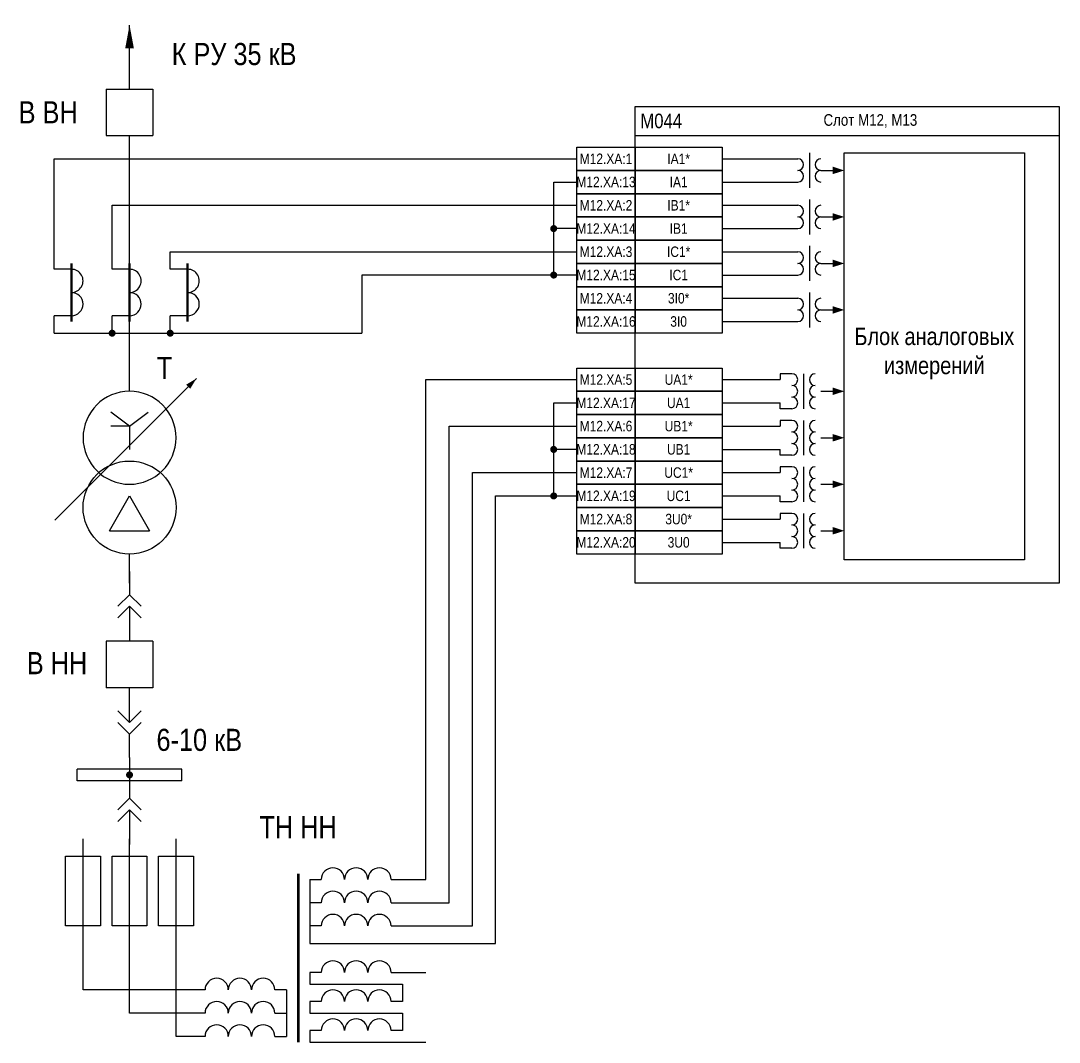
# Model space of a CAD drawing. Header units: millimetres. Extents: x 1657 to 6276, y -558 to 701.
# Drawn here: x 6097.3 to 6276, y 59 to 234.8 of the extents above; entities that cross this region are included whole.
import ezdxf
from ezdxf.enums import TextEntityAlignment as Align

# ---------------------------------------------------------------- set-up
doc = ezdxf.new("R2010")
doc.units = ezdxf.units.MM
for name, color, linetype, lineweight in [('_ОРЗ_0.3', 7, 'Continuous', 30), ('TEXT', 7, 'Continuous', 25), ('Толстая', 7, 'Continuous', 53), ('Тонкая', 7, 'Continuous', 13)]:
    doc.layers.add(name, color=color, linetype=linetype, lineweight=lineweight)
doc.layers.add('Основная', color=7, linetype='Continuous')
doc.styles.add('1.8_Gost_RD', font='ARIALN.TTF', dxfattribs={"height": 1.8})
doc.styles.add('2.5_Gost_RD', font='ARIALN.TTF', dxfattribs={"height": 2.5})
doc.styles.add('2.5_ISOCPEUR', font='isocpeur.ttf', dxfattribs={"width": 0.9, "height": 2.5})
doc.styles.add('Narrow', font='ARIALN.TTF')
doc.styles.add('Вывод', font='ARIALN.TTF', dxfattribs={"height": 2.5})
doc.styles.add('Компонент', font='ARIALN.TTF', dxfattribs={"height": 3.5})

# ---------------------------------------------------------------- blocks, each defined once
blk = doc.blocks.new('*U212')
at = {"layer": 'Основная', "ltscale": 0.25}
for p, q in [((2, 2), (0, 0)), ((0, 0), (2, -2))]:
    blk.add_line(p, q, dxfattribs=at)
blk = doc.blocks.new('*U203')
at = {"layer": 'Основная', "color": 0}
for p, q in [((0, 6), (0, 2)), ((0, 0), (0, -6))]:
    blk.add_line(p, q, dxfattribs=at)
at = {"ltscale": 0.25, "xscale": -1, "rotation": 90}
for p in [(0, 2), (0, 0)]:
    blk.add_blockref('*U212', p, dxfattribs=at)
at = {"layer": 'Основная'}
for tag, height, style, p in [('ОУ2', 3.5, 'Компонент', (-5, 6)), ('В2', 2.5, 'Вывод', (3, 6)), ('ОУ1', 3.5, 'Компонент', (-5, -6)), ('В1', 2.5, 'Вывод', (3, -6))]:
    blk.add_attdef(tag, text='', height=height, dxfattribs=dict(at, style=style)).set_placement(p, align=Align.MIDDLE_CENTER)
blk = doc.blocks.new('*U204')
at = {"layer": 'Основная'}
for p, q in [((0, 0), (-8, 0)), ((-8, -8), (-8, 0)), ((0, -8), (0, 0)), ((0, -8), (-8, -8))]:
    blk.add_line(p, q, dxfattribs=at)
at = {"layer": 'Основная', "style": '2.5_ISOCPEUR'}
blk.add_attdef('ОУ', text='', height=2.5, dxfattribs=at).set_placement((-15, -3), align=Align.MIDDLE_CENTER)
blk = doc.blocks.new('*U205')
at = {"layer": 'Основная', "color": 0}
for p, q in [((0, 0), (0, 6)), ((0, -6), (0, -2))]:
    blk.add_line(p, q, dxfattribs=at)
at = {"ltscale": 0.25, "rotation": 89.99999999999999}
for p in [(0, 0), (0, -2)]:
    blk.add_blockref('*U212', p, dxfattribs=at)
at = {"layer": 'Основная'}
for tag, height, style, p in [('ОУ1', 3.5, 'Компонент', (-5, 6)), ('В1', 2.5, 'Вывод', (3, 6)), ('ОУ2', 3.5, 'Компонент', (-5, -6)), ('В2', 2.5, 'Вывод', (3, -6))]:
    blk.add_attdef(tag, text='', height=height, dxfattribs=dict(at, style=style)).set_placement(p, align=Align.MIDDLE_CENTER)
blk = doc.blocks.new('*U198')
at = {"layer": 'Основная'}
for p, q in [((0, 0), (-8, 0)), ((-8, -8), (-8, 0)), ((0, -8), (0, 0)), ((0, -8), (-8, -8))]:
    blk.add_line(p, q, dxfattribs=at)
at = {"layer": 'Основная', "style": '2.5_ISOCPEUR'}
blk.add_attdef('ОУ', text='', height=2.5, dxfattribs=at).set_placement((-15, -3), align=Align.MIDDLE_CENTER)
blk = doc.blocks.new('*U199')
at = {"ltscale": 0.25}
for p, q in [((3, 7), (3, 4)), ((0, 4), (3, 4)), ((0, -4), (3, -4)), ((3, -4), (3, -7))]:
    blk.add_line(p, q, dxfattribs=at)
for centre, major_axis, start_param, end_param in [((0, 2), (0, -2), 3.141593, 6.283185), ((0, -2), (-2, 0), 4.712389, 7.853982)]:
    blk.add_ellipse(centre, major_axis=major_axis, ratio=1, start_param=start_param, end_param=end_param, dxfattribs=at)
at = {"layer": 'Основная', "color": 0, "lineweight": 50}
blk.add_line((0, -5), (0, 5), dxfattribs=at)
at = {"layer": 'Основная', "style": '2.5_ISOCPEUR'}
for tag, p in [('В1', (5, 6)), ('ОУ', (-6, 0)), ('В2', (5, -6))]:
    blk.add_attdef(tag, text='', height=2.5, dxfattribs=at).set_placement(p, align=Align.MIDDLE_CENTER)
blk = doc.blocks.new('*U200')
at = {"layer": 'Основная', "color": 0}
for p, q in [((0, 0), (18, 0)), ((0, -2), (0, 0)), ((18, -2), (18, 0)), ((0, -2), (18, -2))]:
    blk.add_line(p, q, dxfattribs=at)
at = {"layer": 'Основная', "style": '2.5_ISOCPEUR'}
blk.add_attdef('ОШ', text='', height=2.5, dxfattribs=at).set_placement((6, 4), align=Align.MIDDLE_CENTER)
blk = doc.blocks.new('*U201')
at = {"ltscale": 0.25}
for p, q in [((3, 7), (3, 4)), ((0, 4), (3, 4)), ((0, -4), (3, -4)), ((3, -4), (3, -7))]:
    blk.add_line(p, q, dxfattribs=at)
for centre, major_axis, start_param, end_param in [((0, 2), (0, -2), 3.141593, 6.283185), ((0, -2), (-2, 0), 4.712389, 7.853982)]:
    blk.add_ellipse(centre, major_axis=major_axis, ratio=1, start_param=start_param, end_param=end_param, dxfattribs=at)
at = {"layer": 'Основная', "color": 0, "lineweight": 50}
blk.add_line((0, -5), (0, 5), dxfattribs=at)
at = {"layer": 'Основная', "style": '2.5_ISOCPEUR'}
for tag, p in [('В1', (5, 6)), ('ОУ', (-6, 0)), ('В2', (5, -6))]:
    blk.add_attdef(tag, text='', height=2.5, dxfattribs=at).set_placement(p, align=Align.MIDDLE_CENTER)
blk = doc.blocks.new('*U202')
at = {"ltscale": 0.25}
for p, q in [((3, 7), (3, 4)), ((0, 4), (3, 4)), ((0, -4), (3, -4)), ((3, -4), (3, -7))]:
    blk.add_line(p, q, dxfattribs=at)
for centre, major_axis, start_param, end_param in [((0, 2), (0, -2), 3.141593, 6.283185), ((0, -2), (-2, 0), 4.712389, 7.853982)]:
    blk.add_ellipse(centre, major_axis=major_axis, ratio=1, start_param=start_param, end_param=end_param, dxfattribs=at)
at = {"layer": 'Основная', "color": 0, "lineweight": 50}
blk.add_line((0, -5), (0, 5), dxfattribs=at)
at = {"layer": 'Основная', "style": '2.5_ISOCPEUR'}
for tag, p in [('В1', (5, 6)), ('ОУ', (-6, 0)), ('В2', (5, -6))]:
    blk.add_attdef(tag, text='', height=2.5, dxfattribs=at).set_placement(p, align=Align.MIDDLE_CENTER)
blk = doc.blocks.new('*U113')
at = {"ltscale": 0.25}
blk.add_line((0, 0), (3, 0), dxfattribs=at)
blk.add_lwpolyline([(2, 0, 1.3, 0, 0), (4, 0, 0, 0, 0)], format="xyseb", dxfattribs=at)
blk = doc.blocks.new('*U206')
at = {"ltscale": 0.35}
for centre in [(-4, 0), (0, 0), (4, 0)]:
    blk.add_arc(centre, 2, 0, 180, dxfattribs=at)
for tag, height, style, p in [('ОУ', 3.5, 'Компонент', (0, 8)), ('В1', 2.5, 'Вывод', (-6, -2)), ('В2', 2.5, 'Вывод', (6, -2))]:
    blk.add_attdef(tag, text='', height=height, dxfattribs=dict(at, style=style)).set_placement(p, align=Align.MIDDLE_CENTER)
blk = doc.blocks.new('*U197')
at = {"layer": 'Основная', "color": 0}
for p, q in [((0, 0), (0, 6)), ((0, -6), (0, -2))]:
    blk.add_line(p, q, dxfattribs=at)
at = {"ltscale": 0.25, "rotation": 89.99999999999999}
for p in [(0, 0), (0, -2)]:
    blk.add_blockref('*U212', p, dxfattribs=at)
at = {"layer": 'Основная'}
for tag, height, style, p in [('ОУ1', 3.5, 'Компонент', (-5, 6)), ('В1', 2.5, 'Вывод', (3, 6)), ('ОУ2', 3.5, 'Компонент', (-5, -6)), ('В2', 2.5, 'Вывод', (3, -6))]:
    blk.add_attdef(tag, text='', height=height, dxfattribs=dict(at, style=style)).set_placement(p, align=Align.MIDDLE_CENTER)
blk = doc.blocks.new('*U195')
at = {"ltscale": 0.25}
for p, q in [((-3.46, -4), (0, 2)), ((0, 2), (3.46, -4)), ((-3.46, -4), (3.46, -4))]:
    blk.add_line(p, q, dxfattribs=at)
blk.add_circle((0, 0), 8, dxfattribs=at)
at = {"layer": 'Основная', "style": 'Компонент'}
blk.add_attdef('ОУ', text='', height=3.5, dxfattribs=at).set_placement((17, 0), align=Align.MIDDLE_CENTER)
blk = doc.blocks.new('*U196')
at = {"ltscale": 0.25}
for p, q in [((0, 0), (-20, 0)), ((14.44, 0), (0, 0))]:
    blk.add_line(p, q, dxfattribs=at)
blk.add_lwpolyline([(-18, 0, 1, 0, 0), (-20, 0, 0, 0, 0)], format="xyseb", dxfattribs=at)
at = {"layer": 'Основная', "style": '2.5_ISOCPEUR'}
blk.add_attdef('ОС', text='', height=2.5, dxfattribs=at).set_placement((3, 2), align=Align.MIDDLE_CENTER)
blk = doc.blocks.new('*U194')
at = {"ltscale": 0.25}
for q in [(-3.2, 4.4), (3.2, 4.4), (0, -2), (3.21, 2)]:
    blk.add_line((0, 2), q, dxfattribs=at)
blk.add_circle((0, 0), 8, dxfattribs=at)
at = {"layer": 'Основная', "style": 'Компонент'}
blk.add_attdef('ОУ', text='', height=3.5, dxfattribs=at).set_placement((-17, 0), align=Align.MIDDLE_CENTER)

msp = doc.modelspace()

# ---------------------------------------------------------------- linework, layer by layer
for p, q in [((6116, 223), (6116, 234)), ((6123, 195), (6193, 195))]:
    msp.add_line(p, q)
at = {"ltscale": 100}
for p, q in [((6103, 195), (6103, 211)), ((6103, 211), (6193, 211)), ((6218, 211), (6231, 211)), ((6233, 212), (6233, 206)), ((6189, 191), (6189, 207)), ((6189, 207), (6193, 207)), ((6218, 207), (6231, 207)), ((6233, 204), (6233, 198)), ((6113, 195), (6113, 203)), ((6113, 203), (6193, 203)), ((6218, 203), (6231, 203)), ((6193, 199), (6189, 199)), ((6218, 199), (6231, 199)), ((6218, 195), (6231, 195)), ((6233, 196), (6233, 190)), ((6193, 191), (6156, 191)), ((6156, 191), (6156, 181)), ((6218, 191), (6231, 191)), ((6233, 188), (6233, 182)), ((6218, 187), (6231, 187)), ((6218, 183), (6231, 183)), ((6103, 181), (6123, 181)), ((6123, 181), (6156, 181)), ((6230, 174), (6228, 174)), ((6228, 174), (6228, 173)), ((6232, 174), (6232, 168)), ((6218, 173), (6228, 173)), ((6189, 153), (6189, 169)), ((6189, 169), (6193, 169)), ((6218, 169), (6228, 169)), ((6228, 168), (6228, 169)), ((6230, 168), (6228, 168)), ((6218, 165), (6228, 165)), ((6230, 166), (6228, 166)), ((6228, 166), (6228, 165)), ((6232, 166), (6232, 160)), ((6193, 161), (6189, 161)), ((6218, 161), (6228, 161)), ((6228, 160), (6228, 161)), ((6230, 160), (6228, 160)), ((6230, 158), (6228, 158)), ((6228, 158), (6228, 157)), ((6232, 158), (6232, 152)), ((6218, 157), (6228, 157)), ((6218, 153), (6228, 153)), ((6228, 152), (6228, 153)), ((6230, 152), (6228, 152)), ((6218, 149), (6228, 149)), ((6230, 150), (6228, 150)), ((6228, 150), (6228, 149)), ((6232, 150), (6232, 144)), ((6218, 145), (6228, 145)), ((6228, 144), (6228, 145)), ((6116, 140), (6116, 143)), ((6230, 144), (6228, 144)), ((6147, 87), (6149, 87)), ((6149, 83), (6147, 83)), ((6149, 79), (6147, 79)), ((6149, 71), (6147, 71)), ((6147, 71), (6147, 69)), ((6161, 71), (6167, 71)), ((6143, 68), (6141, 68)), ((6143, 68), (6143, 60)), ((6147, 69), (6163, 69)), ((6163, 69), (6163, 66)), ((6148, 66), (6147, 66)), ((6147, 66), (6147, 64)), ((6149, 66), (6148, 66)), ((6163, 66), (6161, 66)), ((6141, 64), (6143, 64)), ((6147, 64), (6163, 64)), ((6163, 64), (6163, 61)), ((6149, 61), (6147, 61)), ((6147, 61), (6147, 59)), ((6163, 61), (6161, 61)), ((6141, 60), (6143, 60))]:
    msp.add_line(p, q, dxfattribs=at)
for points in [[(6116, 171), (6116, 215)], [(6116, 138), (6116, 140)], [(6116, 108), (6116, 105)], [(6108, 75), (6108, 94)], [(6116, 75), (6116, 94)], [(6124, 75), (6124, 94)]]:
    msp.add_lwpolyline(points)
for points in [[(6203, 215), (6276, 215)], [(6161, 87), (6167, 87), (6167, 173), (6193, 173)], [(6161, 83), (6171, 83), (6171, 165), (6193, 165)], [(6161, 79), (6175, 79), (6175, 157), (6193, 157)], [(6147, 87), (6147, 76), (6179, 76), (6179, 153), (6193, 153)], [(6129, 64), (6116, 64), (6116, 77)], [(6129, 60), (6124, 60), (6124, 77)], [(6129, 68), (6108, 68), (6108, 75)], [(6147, 59), (6167, 59)]]:
    msp.add_lwpolyline(points, dxfattribs=at)
for points in [[(6193, 213), (6203, 213), (6203, 209), (6193, 209)], [(6203, 213), (6218, 213), (6218, 209), (6203, 209)], [(6239, 212), (6270, 212), (6270, 142), (6239, 142)], [(6193, 209), (6203, 209), (6203, 205), (6193, 205)], [(6203, 209), (6218, 209), (6218, 205), (6203, 205)], [(6193, 205), (6203, 205), (6203, 201), (6193, 201)], [(6203, 205), (6218, 205), (6218, 201), (6203, 201)], [(6193, 201), (6203, 201), (6203, 197), (6193, 197)], [(6203, 201), (6218, 201), (6218, 197), (6203, 197)], [(6193, 197), (6203, 197), (6203, 193), (6193, 193)], [(6203, 197), (6218, 197), (6218, 193), (6203, 193)], [(6193, 193), (6203, 193), (6203, 189), (6193, 189)], [(6203, 193), (6218, 193), (6218, 189), (6203, 189)], [(6193, 189), (6203, 189), (6203, 185), (6193, 185)], [(6203, 189), (6218, 189), (6218, 185), (6203, 185)], [(6193, 185), (6203, 185), (6203, 181), (6193, 181)], [(6203, 185), (6218, 185), (6218, 181), (6203, 181)], [(6193, 175), (6203, 175), (6203, 171), (6193, 171)], [(6203, 175), (6218, 175), (6218, 171), (6203, 171)], [(6193, 171), (6203, 171), (6203, 167), (6193, 167)], [(6203, 171), (6218, 171), (6218, 167), (6203, 167)], [(6193, 167), (6203, 167), (6203, 163), (6193, 163)], [(6203, 167), (6218, 167), (6218, 163), (6203, 163)], [(6193, 163), (6203, 163), (6203, 159), (6193, 159)], [(6203, 163), (6218, 163), (6218, 159), (6203, 159)], [(6193, 159), (6203, 159), (6203, 155), (6193, 155)], [(6203, 159), (6218, 159), (6218, 155), (6203, 155)], [(6193, 155), (6203, 155), (6203, 151), (6193, 151)], [(6203, 155), (6218, 155), (6218, 151), (6203, 151)], [(6193, 151), (6203, 151), (6203, 147), (6193, 147)], [(6203, 151), (6218, 151), (6218, 147), (6203, 147)], [(6193, 147), (6203, 147), (6203, 143), (6193, 143)], [(6203, 147), (6218, 147), (6218, 143), (6203, 143)]]:
    msp.add_lwpolyline(points, close=True, dxfattribs=at)
at = {"ltscale": 0.25, "const_width": 0.6}
for points in [[(6188.7, 199, -1), (6189.3, 199, -1)], [(6188.7, 198.99, 1), (6189.3, 198.99, 1)], [(6188.7, 191, -1), (6189.3, 191, -1)], [(6188.7, 190.99, 1), (6189.3, 190.99, 1)], [(6112.7, 181, -1), (6113.3, 181, -1)], [(6112.7, 180.99, 1), (6113.3, 180.99, 1)], [(6122.7, 181, -1), (6123.3, 181, -1)], [(6122.7, 180.99, 1), (6123.3, 180.99, 1)], [(6188.7, 161, -1), (6189.3, 161, -1)], [(6188.7, 160.99, 1), (6189.3, 160.99, 1)], [(6188.7, 153, -1), (6189.3, 153, -1)], [(6188.7, 152.99, 1), (6189.3, 152.99, 1)], [(6115.7, 105, -1), (6116.3, 105, -1)], [(6115.7, 104.99, 1), (6116.3, 104.99, 1)]]:
    msp.add_lwpolyline(points, format="xyb", close=True, dxfattribs=at)
for points in [[(6105, 91), (6111, 91), (6111, 79), (6105, 79)], [(6113, 91), (6119, 91), (6119, 79), (6113, 79)], [(6121, 91), (6127, 91), (6127, 79), (6121, 79)]]:
    msp.add_lwpolyline(points, close=True)
at = {"ltscale": 100}
for centre, start, end in [((6231, 210), 270, 90), ((6235, 210), 90, 270), ((6231, 208), 270, 90), ((6235, 208), 90, 270), ((6231, 202), 270, 90), ((6235, 202), 90, 270), ((6231, 200), 270, 90), ((6235, 200), 90, 270), ((6231, 194), 270, 90), ((6235, 194), 90, 270), ((6231, 192), 270, 90), ((6235, 192), 90, 270), ((6231, 186), 270, 90), ((6235, 186), 90, 270), ((6231, 184), 270, 90), ((6235, 184), 90, 270), ((6230, 173), 270, 90), ((6234, 173), 90, 270), ((6230, 171), 270, 90), ((6234, 171), 90, 270), ((6230, 169), 270, 90), ((6234, 169), 90, 270), ((6230, 165), 270, 90), ((6234, 165), 90, 270), ((6230, 163), 270, 90), ((6234, 163), 90, 270), ((6230, 161), 270, 90), ((6234, 161), 90, 270), ((6230, 157), 270, 90), ((6234, 157), 90, 270), ((6230, 155), 270, 90), ((6234, 155), 90, 270), ((6230, 153), 270, 90), ((6234, 153), 90, 270), ((6230, 149), 270, 90), ((6234, 149), 90, 270), ((6230, 147), 270, 90), ((6234, 147), 90, 270), ((6230, 145), 270, 90), ((6234, 145), 90, 270)]:
    msp.add_arc(centre, 1, start, end, dxfattribs=at)
at = {"layer": '_ОРЗ_0.3', "ltscale": 100}
msp.add_lwpolyline([(6203, 220), (6276, 220), (6276, 138), (6203, 138)], close=True, dxfattribs=at)
at = {"layer": 'Толстая', "ltscale": 100}
msp.add_line((6145, 88), (6145, 59), dxfattribs=at)
at = {"layer": 'Тонкая', "ltscale": 0.3}
msp.add_lwpolyline([(6116, 234, 0, 1.5, 0), (6116, 230, 0, 0, 0)], format="xyseb", dxfattribs=at)

# ---------------------------------------------------------------- block references
at = {"ltscale": 0.35, "rotation": 180}
msp.add_blockref('*U198', (6112, 215), dxfattribs=at)
at = {"ltscale": 0.35}
for name, p in [('*U113', (6235, 209)), ('*U113', (6235, 201)), ('*U113', (6235, 193)), ('*U113', (6235, 185)), ('*U113', (6235, 171)), ('*U113', (6235, 163)), ('*U195', (6116, 151)), ('*U113', (6235, 155)), ('*U113', (6235, 147)), ('*U206', (6155, 87)), ('*U206', (6155, 83)), ('*U206', (6155, 79)), ('*U206', (6155, 71)), ('*U206', (6135, 68)), ('*U206', (6155, 66)), ('*U206', (6135, 64)), ('*U206', (6155, 61)), ('*U206', (6135, 60))]:
    msp.add_blockref(name, p, dxfattribs=at)
at = {"ltscale": 0.25}
for name, p, rotation in [('*U201', (6106, 188), 180), ('*U199', (6116, 188), 180), ('*U202', (6126, 188), 180), ('*U196', (6113.36, 159.05), 224.9999999999999)]:
    msp.add_blockref(name, p, dxfattribs=dict(at, rotation=rotation))
at = {"ltscale": 0.35, "xscale": -1}
msp.add_blockref('*U194', (6116, 163), dxfattribs=at)
at = {"ltscale": 0.25, "xscale": -1, "rotation": 180}
for name, p in [('*U205', (6116, 134)), ('*U204', (6120, 120)), ('*U203', (6116, 114)), ('*U197', (6116, 99))]:
    msp.add_blockref(name, p, dxfattribs=at)
at = {"ltscale": 0.25, "xscale": -1}
msp.add_blockref('*U200', (6125, 105.99), dxfattribs=at)

# ---------------------------------------------------------------- texts
at = {"char_height": 3.8, "width": 53.3807, "attachment_point": 5, "style": 'Narrow'}
for s, insert in [('\\pi-11.4,l11.4,t11.4;К РУ 35 кВ', (6134, 229)), ('\\pi-11.4,l11.4,t11.4;В ВН', (6102, 219)), ('\\pi-11.4,l11.4,t11.4;Т', (6122, 175)), ('\\pi-11.4,l11.4,t11.4;В НН', (6103.52, 124.22)), ('\\pi-11.4,l11.4,t11.4;6-10 кВ', (6128, 111)), ('\\pi-11.4,l11.4,t11.4;ТН НН', (6145, 96))]:
    msp.add_mtext(s, dxfattribs=dict(at, insert=insert))
at = {"ltscale": 100, "attachment_point": 5}
for s, insert, char_height, width, style in [('М044', (6207.5, 217.5), 2.5, 11, '2.5_Gost_RD'), ('Слот М12, М13', (6243.5, 217.5), 2, 81, '1.8_Gost_RD'), ('M12.XA:1', (6198, 211), 1.8, 10, '1.8_Gost_RD'), ('IA1*', (6210.5, 211), 1.8, 15, '1.8_Gost_RD'), ('M12.XA:13', (6198, 207), 1.8, 10, '1.8_Gost_RD'), ('IA1', (6210.5, 207), 1.8, 15, '1.8_Gost_RD'), ('M12.XA:2', (6198, 203), 1.8, 10, '1.8_Gost_RD'), ('IВ1*', (6210.5, 203), 1.8, 15, '1.8_Gost_RD'), ('M12.XA:14', (6198, 199), 1.8, 10, '1.8_Gost_RD'), ('IВ1', (6210.5, 199), 1.8, 15, '1.8_Gost_RD'), ('M12.XA:3', (6198, 195), 1.8, 10, '1.8_Gost_RD'), ('IС1*', (6210.5, 195), 1.8, 15, '1.8_Gost_RD'), ('M12.XA:15', (6198, 191), 1.8, 10, '1.8_Gost_RD'), ('IC1', (6210.5, 191), 1.8, 15, '1.8_Gost_RD'), ('M12.XA:4', (6198, 187), 1.8, 10, '1.8_Gost_RD'), ('3I0*', (6210.5, 187), 1.8, 15, '1.8_Gost_RD'), ('M12.XA:16', (6198, 183), 1.8, 10, '1.8_Gost_RD'), ('3I0', (6210.5, 183), 1.8, 15, '1.8_Gost_RD'), ('M12.XA:5', (6198, 173), 1.8, 10, '1.8_Gost_RD'), ('UA1*', (6210.5, 173), 1.8, 15, '1.8_Gost_RD'), ('M12.XA:17', (6198, 169), 1.8, 10, '1.8_Gost_RD'), ('UA1', (6210.5, 169), 1.8, 15, '1.8_Gost_RD'), ('M12.XA:6', (6198, 165), 1.8, 10, '1.8_Gost_RD'), ('UB1*', (6210.5, 165), 1.8, 15, '1.8_Gost_RD'), ('M12.XA:18', (6198, 161), 1.8, 10, '1.8_Gost_RD'), ('UB1', (6210.5, 161), 1.8, 15, '1.8_Gost_RD'), ('M12.XA:7', (6198, 157), 1.8, 10, '1.8_Gost_RD'), ('UC1*', (6210.5, 157), 1.8, 15, '1.8_Gost_RD'), ('M12.XA:19', (6198, 153), 1.8, 10, '1.8_Gost_RD'), ('UC1', (6210.5, 153), 1.8, 15, '1.8_Gost_RD'), ('M12.XA:8', (6198, 149), 1.8, 10, '1.8_Gost_RD'), ('3U0*', (6210.5, 149), 1.8, 15, '1.8_Gost_RD'), ('M12.XA:20', (6198, 145), 1.8, 10, '1.8_Gost_RD'), ('3U0', (6210.5, 145), 1.8, 15, '1.8_Gost_RD')]:
    msp.add_mtext(s, dxfattribs=dict(at, insert=insert, char_height=char_height, width=width, style=style))
at = {"layer": 'TEXT', "ltscale": 100, "insert": (6254.5, 177.5), "char_height": 3, "width": 31, "attachment_point": 5, "style": '2.5_Gost_RD'}
msp.add_mtext('Блок аналоговых измерений', dxfattribs=at)

doc.saveas('drawing.dxf')
